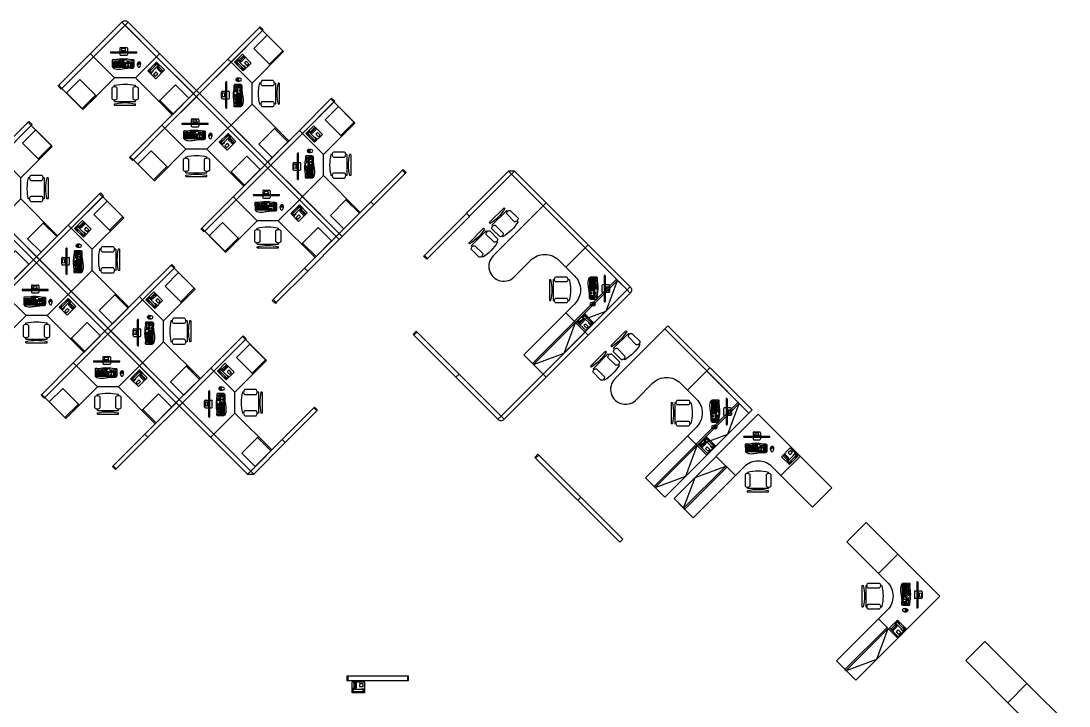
# Model space of a CAD drawing. Header units: inches. Extents: x 134 to 3016, y 225 to 1580.
# Drawn here: x 2143 to 2989, y 950 to 1503 of the extents above; entities that cross this region are included whole.
import ezdxf

# ---------------------------------------------------------------- set-up
doc = ezdxf.new("R2010")
doc.units = ezdxf.units.IN
doc.header["$MEASUREMENT"] = 0
for name, color, linetype, lineweight in [('A-FURN-P-PANELS', 1, 'Continuous', 25), ('A-FURN-P-PEDS', 5, 'Continuous', 25), ('A-FURN-P-SEAT', 4, 'Continuous', 25), ('A-FURN-P-STOR', 7, 'Continuous', 25), ('A-FURN-P-WKSF', 211, 'Continuous', 25), ('COMPUTER-P3', 30, 'Continuous', 25), ('Furniture', 211, 'Continuous', 25), ('TELEPHONE-ST12', 3, 'Continuous', 25)]:
    doc.layers.add(name, color=color, linetype=linetype, lineweight=lineweight)
doc.styles.add('ATTR', font='romans.shx', dxfattribs={"width": 0.8, "height": 2.52})

# ---------------------------------------------------------------- blocks, each defined once
blk = doc.blocks.new('CHAIR 1')
at = {"linetype": 'Continuous'}
for p, q in [((-8.5, 0), (-8.5, -1)), ((-8.5, 0), (8.5, 0)), ((8.5, 0), (8.5, -1)), ((-10.5, -5), (-10.5, -14)), ((-8.5, -3), (-8.5, -4)), ((-8.5, -3), (8.5, -3)), ((-6.5, -14), (-6.5, -5)), ((-2, -3), (-2, -1.9355)), ((2, -1.9576), (2, -3)), ((6.5, -5), (6.5, -14)), ((8.5, -3), (8.5, -4)), ((10.5, -14), (10.5, -5)), ((-8.5, -15), (-8.5, -16)), ((8.5, -15), (8.5, -16))]:
    blk.add_line(p, q, dxfattribs=at)
for centre, radius, start, end in [((-8.5, -6.5), 2.5, 36.8699, 143.1301), ((0, 34.625), 36.625, 256.5803, 283.4197), ((8.5, -6.5), 2.5, 36.8699, 143.1301), ((-8.5, -12.5), 2.5, 216.8699, 323.1301), ((0, 19.625), 36.625, 256.5803, 283.4197), ((8.5, -12.5), 2.5, 216.8699, 323.1301)]:
    blk.add_arc(centre, radius, start, end, dxfattribs=at)
at = {"style": 'ATTR', "width": 0.8, "flags": 9}
blk.add_attdef('ESTCODE', (0, 0), '', height=0.0042, dxfattribs=at)
blk = doc.blocks.new('MONITOR')
at = {"color": 0}
for p, q in [((-269, -94), (-264, -89)), ((-264, -89), (264, -89)), ((-77, -17), (-77, -89)), ((-77, -109), (-77, -143)), ((-40, -70), (-36, -14)), ((-29, -14), (-29, -17)), ((-29, -14), (-29, -17)), ((-25, -60), (-25, -82)), ((-25, -60), (-24, -60)), ((-24, -60), (-24, -89)), ((-24, -63), (24, -63)), ((24, -60), (24, -89)), ((24, -60), (25, -60)), ((25, -60), (25, -82)), ((29, -14), (29, -17)), ((29, -14), (29, -17)), ((40, -70), (36, -14)), ((77, -17), (77, -89)), ((77, -109), (77, -143)), ((269, -94), (264, -89))]:
    blk.add_line(p, q, dxfattribs=at)
for points in [[(-60, 0), (60, 0)], [(-269, -109), (269, -109), (269, -94), (-269, -94), (-269, -109)], [(-60, -160), (60, -160)], [(-36, -14), (36, -14)], [(-29, -17), (29, -17)], [(-29, -17), (29, -17)]]:
    blk.add_lwpolyline(points, dxfattribs=at)
for points in [[(-40, -70, 0.263666), (-37, -80), (-34, -82), (-25, -82)], [(40, -70, -0.263666), (37, -80), (34, -82), (25, -82)]]:
    blk.add_lwpolyline(points, format="xyb", dxfattribs=at)
for centre, radius in [((-61, -4), 1.73), ((-46, -4), 1.73), ((-36, -102), 1.14), ((-32, -4), 1.73), ((-18, -4), 1.73), ((-3, -4), 1.73), ((11, -4), 1.73), ((25, -4), 1.73), ((36, -102), 1.14), ((39, -4), 1.73)]:
    blk.add_circle(centre, radius, dxfattribs=at)
for centre, start, end in [((-60, -17), 90, 180), ((60, -17), 0, 90), ((-60, -143), 180, 270), ((60, -143), 270, 0)]:
    blk.add_arc(centre, 17.2, start, end, dxfattribs=at)
blk = doc.blocks.new('KEYBOARD')
at = {"color": 0}
for points in [[(233, -76), (233, -26, 0.165941), (205, -17, -0.04592), (141, -12, 0.046884), (0, 0, 0.043941), (-135, -14, -0.081459), (-182, -12, 0.073722), (-206, -13, 0.278236), (-218, -23), (-217, -154, 0.414214), (-202, -168), (218, -167, 0.414214), (233, -152)], [(218, -167), (-202, -168, -0.198912), (-213, -164, 0.237087), (-181, -196, 0.110077), (-61, -209, 0.017919), (47, -193, -0.053396), (161, -185, 0.017301), (204, -185, 0.36209), (228, -163, -0.184401), (218, -167)]]:
    blk.add_lwpolyline(points, format="xyb", close=True, dxfattribs=at)
at = {"color": 0, "lineweight": 0}
for points in [[(-201, -38), (-189, -38)], [(-201, -38), (-201, -51)], [(-201, -51), (-189, -51)], [(-200, -70), (-188, -70)], [(-200, -70), (-200, -83)], [(-200, -83), (-188, -83)], [(-200, -87), (-188, -86)], [(-200, -87), (-200, -100)], [(-200, -100), (-188, -99)], [(-200, -104), (-188, -104)], [(-200, -104), (-200, -117)], [(-200, -117), (-188, -117)], [(-200, -122), (-173, -122)], [(-200, -122), (-200, -135)], [(-200, -135), (-173, -135)], [(-200, -139), (-173, -139)], [(-200, -139), (-200, -152)], [(-200, -152), (-173, -152)], [(-189, -38), (-189, -51)], [(-188, -70), (-188, -83)], [(-188, -86), (-188, -99)], [(-188, -104), (-188, -117)], [(-185, -70), (-185, -83)], [(-185, -70), (-173, -70)], [(-185, -83), (-173, -83)], [(-185, -86), (-185, -99)], [(-185, -86), (-173, -86)], [(-185, -99), (-173, -99)], [(-185, -104), (-173, -104)], [(-185, -104), (-185, -117)], [(-185, -117), (-173, -117)], [(-173, -70), (-173, -83)], [(-173, -86), (-173, -99)], [(-173, -104), (-173, -117)], [(-173, -122), (-173, -135)], [(-173, -139), (-173, -152)], [(-171, -38), (-171, -51)], [(-171, -38), (-159, -38)], [(-171, -51), (-159, -51)], [(-170, -70), (-170, -83)], [(-170, -70), (-158, -70)], [(-170, -83), (-158, -83)], [(-170, -86), (-170, -99)], [(-170, -86), (-158, -86)], [(-170, -99), (-158, -99)], [(-170, -104), (-158, -104)], [(-170, -104), (-170, -117)], [(-170, -117), (-158, -117)], [(-170, -122), (-170, -135)], [(-170, -122), (-158, -122)], [(-170, -135), (-158, -135)], [(-170, -139), (-158, -139)], [(-170, -139), (-170, -152)], [(-170, -152), (-158, -152)], [(-159, -38), (-159, -51)], [(-158, -70), (-158, -83)], [(-158, -86), (-158, -99)], [(-158, -104), (-158, -117)], [(-158, -122), (-158, -135)], [(-158, -139), (-158, -152)], [(-156, -38), (-156, -51)], [(-156, -38), (-144, -38)], [(-156, -51), (-144, -51)], [(-156, -70), (-144, -70)], [(-156, -70), (-156, -83)], [(-156, -83), (-144, -83)], [(-156, -86), (-144, -86)], [(-156, -86), (-156, -99)], [(-156, -99), (-144, -99)], [(-156, -104), (-144, -104)], [(-156, -104), (-156, -117)], [(-156, -117), (-144, -117)], [(-156, -122), (-144, -122)], [(-156, -122), (-156, -135)], [(-156, -135), (-144, -135)], [(-156, -139), (-156, -152)], [(-156, -139), (-129, -139)], [(-156, -152), (-129, -152)], [(-144, -38), (-144, -51)], [(-144, -70), (-144, -83)], [(-144, -86), (-144, -99)], [(-144, -104), (-144, -117)], [(-144, -122), (-144, -135)], [(-142, -38), (-130, -38)], [(-142, -38), (-142, -51)], [(-142, -51), (-130, -51)], [(-141, -70), (-141, -83)], [(-141, -70), (-129, -70)], [(-141, -83), (-129, -83)], [(-141, -86), (-141, -99)], [(-141, -86), (-129, -86)], [(-141, -99), (-129, -99)], [(-141, -104), (-129, -104)], [(-141, -104), (-141, -117)], [(-141, -117), (-129, -117)], [(-141, -122), (-129, -122)], [(-141, -122), (-141, -135)], [(-141, -135), (-129, -135)], [(-130, -38), (-130, -51)], [(-129, -70), (-129, -83)], [(-129, -86), (-129, -99)], [(-129, -104), (-129, -117)], [(-129, -122), (-129, -135)], [(-129, -139), (-129, -152)], [(-127, -38), (-127, -51)], [(-127, -38), (-115, -38)], [(-127, -51), (-115, -51)], [(-126, -70), (-126, -83)], [(-126, -70), (-114, -70)], [(-126, -83), (-114, -83)], [(-126, -86), (-126, -99)], [(-126, -86), (-114, -86)], [(-126, -99), (-114, -99)], [(-126, -104), (-114, -104)], [(-126, -104), (-126, -117)], [(-126, -117), (-114, -117)], [(-126, -122), (-126, -135)], [(-126, -122), (-114, -122)], [(-126, -135), (-114, -135)], [(-126, -139), (-11, -138)], [(-126, -139), (-126, -152)], [(-126, -152), (-11, -151)], [(-115, -38), (-115, -51)], [(-114, -70), (-114, -83)], [(-114, -86), (-114, -99)], [(-114, -104), (-114, -117)], [(-114, -122), (-114, -135)], [(-112, -70), (-100, -70)], [(-112, -70), (-112, -83)], [(-112, -83), (-100, -83)], [(-112, -86), (-100, -86)], [(-112, -86), (-112, -99)], [(-112, -99), (-100, -99)], [(-112, -104), (-100, -104)], [(-112, -104), (-112, -117)], [(-112, -117), (-100, -117)], [(-112, -122), (-100, -122)], [(-112, -122), (-112, -135)], [(-112, -135), (-100, -135)], [(-101, -38), (-101, -51)], [(-101, -38), (-89, -38)], [(-101, -51), (-89, -51)], [(-100, -70), (-100, -83)], [(-100, -86), (-100, -99)], [(-100, -104), (-100, -117)], [(-100, -122), (-100, -135)], [(-97, -70), (-97, -83)], [(-97, -70), (-85, -70)], [(-97, -83), (-85, -83)], [(-97, -86), (-97, -99)], [(-97, -86), (-85, -86)], [(-97, -99), (-85, -99)], [(-97, -104), (-85, -103)], [(-97, -104), (-97, -117)], [(-97, -117), (-85, -116)], [(-97, -122), (-85, -121)], [(-97, -122), (-96, -135)], [(-96, -135), (-84, -134)], [(-89, -38), (-89, -51)], [(-86, -38), (-86, -51)], [(-86, -38), (-74, -38)], [(-86, -51), (-74, -51)], [(-85, -70), (-85, -83)], [(-85, -86), (-85, -99)], [(-85, -103), (-85, -116)], [(-85, -121), (-84, -134)], [(-82, -70), (-70, -69)], [(-82, -70), (-82, -83)], [(-82, -83), (-70, -82)], [(-82, -86), (-82, -99)], [(-82, -86), (-70, -86)], [(-82, -99), (-70, -99)], [(-82, -103), (-70, -103)], [(-82, -103), (-81, -116)], [(-81, -116), (-69, -116)], [(-81, -121), (-81, -134)], [(-81, -121), (-69, -121)], [(-81, -134), (-69, -134)], [(-74, -38), (-74, -51)], [(-72, -38), (-60, -38)], [(-72, -38), (-72, -51)], [(-72, -51), (-60, -51)], [(-70, -69), (-70, -82)], [(-70, -86), (-70, -99)], [(-70, -103), (-69, -116)], [(-69, -121), (-69, -134)], [(-68, -69), (-56, -69)], [(-68, -69), (-67, -82)], [(-67, -82), (-55, -82)], [(-67, -86), (-55, -86)], [(-67, -86), (-67, -99)], [(-67, -99), (-55, -99)], [(-67, -103), (-55, -103)], [(-67, -103), (-67, -116)], [(-67, -116), (-55, -116)], [(-67, -121), (-55, -121)], [(-67, -121), (-67, -134)], [(-67, -134), (-55, -134)], [(-60, -38), (-60, -51)], [(-57, -38), (-57, -51)], [(-57, -38), (-45, -38)], [(-57, -51), (-45, -51)], [(-56, -69), (-55, -82)], [(-55, -86), (-55, -99)], [(-55, -103), (-55, -116)], [(-55, -121), (-55, -134)], [(-52, -69), (-52, -82)], [(-52, -69), (-40, -69)], [(-52, -82), (-40, -82)], [(-52, -86), (-52, -99)], [(-52, -86), (-40, -86)], [(-52, -99), (-40, -99)], [(-52, -103), (-40, -103)], [(-52, -103), (-52, -116)], [(-52, -116), (-40, -116)], [(-52, -121), (-40, -121)], [(-52, -121), (-52, -134)], [(-52, -134), (-40, -134)], [(-45, -38), (-45, -51)], [(-40, -69), (-40, -82)], [(-40, -86), (-40, -99)], [(-40, -103), (-40, -116)], [(-40, -121), (-40, -134)], [(-37, -69), (-37, -82)], [(-37, -69), (-25, -69)], [(-37, -82), (-25, -82)], [(-37, -86), (-37, -99)], [(-37, -86), (-25, -86)], [(-37, -99), (-25, -99)], [(-37, -103), (-25, -103)], [(-37, -103), (-37, -116)], [(-37, -116), (-25, -116)], [(-37, -121), (-37, -134)], [(-37, -121), (-25, -121)], [(-37, -134), (-25, -134)], [(-28, -19), (1, -18)], [(-28, -38), (-16, -37)], [(-28, -38), (-28, -51)], [(-28, -51), (-16, -50)], [(-26, -16), (1, -16)], [(-25, -69), (-25, -82)], [(-25, -86), (-25, -99)], [(-25, -103), (-25, -116)], [(-25, -121), (-25, -134)], [(-23, -69), (-11, -69)], [(-23, -69), (-23, -82)], [(-23, -82), (-11, -82)], [(-23, -86), (-11, -86)], [(-23, -86), (-23, -99)], [(-23, -99), (-11, -99)], [(-23, -103), (-11, -103)], [(-23, -103), (-23, -116)], [(-23, -116), (-11, -116)], [(-23, -121), (-11, -121)], [(-23, -121), (-23, -134)], [(-23, -134), (-11, -134)], [(-16, -37), (-16, -50)], [(-13, -37), (-13, -50)], [(-13, -37), (-1, -37)], [(-13, -50), (-1, -50)], [(-11, -69), (-11, -82)], [(-11, -86), (-11, -99)], [(-11, -103), (-11, -116)], [(-11, -121), (-11, -134)], [(-11, -138), (-11, -151)], [(-8, -69), (-8, -82)], [(-8, -69), (4, -69)], [(-8, -82), (4, -82)], [(-8, -86), (-8, -99)], [(-8, -86), (4, -86)], [(-8, -99), (4, -99)], [(-8, -103), (4, -103)], [(-8, -103), (-8, -116)], [(-8, -116), (4, -116)], [(-8, -121), (4, -121)], [(-8, -121), (-8, -134)], [(-8, -134), (4, -134)], [(-7, -138), (20, -138)], [(-7, -138), (-7, -151)], [(-7, -151), (20, -151)], [(-1, -37), (-1, -50)], [(1, -7), (1, -16)], [(1, -18), (1, -25)], [(2, -37), (14, -37)], [(2, -37), (2, -50)], [(2, -50), (14, -50)], [(4, -7), (5, -16)], [(4, -69), (4, -82)], [(4, -86), (4, -99)], [(4, -103), (4, -116)], [(4, -121), (4, -134)], [(5, -16), (30, -16)], [(5, -18), (5, -25)], [(5, -18), (30, -18)], [(7, -69), (7, -82)], [(7, -69), (19, -69)], [(7, -82), (19, -82)], [(7, -86), (7, -99)], [(7, -86), (19, -86)], [(7, -99), (19, -99)], [(7, -103), (19, -103)], [(7, -103), (8, -116)], [(8, -116), (20, -116)], [(8, -121), (8, -134)], [(8, -121), (20, -121)], [(8, -134), (20, -134)], [(14, -37), (14, -50)], [(17, -37), (17, -50)], [(17, -37), (29, -37)], [(17, -50), (29, -50)], [(19, -69), (19, -82)], [(19, -86), (19, -99)], [(19, -103), (20, -116)], [(20, -121), (20, -134)], [(20, -138), (20, -151)], [(23, -69), (35, -69)], [(23, -69), (23, -82)], [(23, -82), (35, -82)], [(23, -86), (35, -86)], [(23, -86), (23, -99)], [(23, -99), (35, -99)], [(23, -103), (35, -103)], [(23, -103), (23, -116)], [(23, -116), (35, -116)], [(23, -121), (65, -121)], [(23, -121), (23, -134)], [(23, -134), (65, -134)], [(23, -138), (35, -138)], [(23, -138), (23, -151)], [(23, -151), (35, -151)], [(29, -37), (29, -50)], [(35, -69), (35, -82)], [(35, -86), (35, -99)], [(35, -103), (35, -116)], [(35, -138), (35, -151)], [(38, -69), (38, -82)], [(38, -69), (65, -69)], [(38, -82), (65, -82)], [(38, -86), (38, -99)], [(38, -86), (50, -86)], [(38, -99), (50, -99)], [(38, -103), (65, -103)], [(38, -103), (38, -116)], [(38, -116), (65, -116)], [(38, -138), (65, -138)], [(38, -138), (38, -151)], [(38, -151), (65, -151)], [(50, -86), (50, -99)], [(53, -86), (53, -99)], [(53, -86), (65, -86)], [(53, -99), (65, -99)], [(65, -69), (65, -82)], [(65, -86), (65, -99)], [(65, -103), (65, -116)], [(65, -121), (65, -134)], [(65, -138), (65, -151)], [(82, -37), (82, -50)], [(82, -37), (94, -37)], [(82, -50), (94, -50)], [(83, -69), (83, -82)], [(83, -69), (95, -69)], [(83, -82), (95, -82)], [(83, -85), (83, -98)], [(83, -85), (95, -85)], [(83, -98), (95, -98)], [(89, -138), (101, -138)], [(89, -138), (89, -151)], [(89, -151), (101, -151)], [(94, -37), (94, -50)], [(95, -69), (95, -82)], [(95, -85), (95, -98)], [(97, -37), (97, -50)], [(97, -37), (109, -37)], [(97, -50), (109, -50)], [(98, -69), (98, -82)], [(98, -69), (110, -69)], [(98, -82), (110, -82)], [(98, -85), (98, -98)], [(98, -85), (110, -85)], [(98, -98), (110, -98)], [(101, -138), (101, -151)], [(104, -121), (104, -134)], [(104, -121), (116, -121)], [(104, -134), (116, -134)], [(104, -138), (116, -138)], [(104, -138), (104, -151)], [(104, -151), (116, -151)], [(109, -37), (109, -50)], [(110, -69), (110, -82)], [(110, -85), (110, -98)], [(111, -37), (123, -37)], [(111, -37), (111, -50)], [(111, -50), (123, -50)], [(112, -69), (124, -69)], [(112, -69), (112, -82)], [(112, -82), (124, -82)], [(112, -85), (124, -85)], [(112, -85), (112, -98)], [(112, -98), (124, -98)], [(116, -121), (116, -134)], [(116, -138), (116, -151)], [(119, -138), (131, -138)], [(119, -138), (119, -151)], [(119, -151), (131, -151)], [(123, -37), (123, -50)], [(124, -69), (124, -82)], [(124, -85), (124, -98)], [(126, -37), (126, -50)], [(126, -37), (138, -37)], [(126, -50), (138, -50)], [(127, -69), (127, -82)], [(127, -69), (139, -69)], [(127, -82), (139, -82)], [(127, -85), (128, -98)], [(127, -85), (139, -85)], [(128, -98), (140, -98)], [(131, -138), (131, -151)], [(138, -37), (138, -50)], [(139, -69), (139, -82)], [(139, -85), (140, -98)], [(156, -35), (156, -48)], [(156, -35), (168, -35)], [(156, -48), (168, -48)], [(157, -69), (157, -82)], [(157, -69), (169, -69)], [(157, -82), (169, -82)], [(157, -85), (157, -98)], [(157, -85), (169, -85)], [(157, -98), (169, -98)], [(157, -103), (169, -103)], [(157, -103), (157, -116)], [(157, -116), (169, -116)], [(157, -121), (157, -134)], [(157, -121), (169, -121)], [(157, -134), (169, -134)], [(157, -138), (169, -138)], [(157, -138), (157, -151)], [(157, -151), (169, -151)], [(168, -35), (168, -48)], [(169, -69), (169, -82)], [(169, -85), (169, -98)], [(169, -103), (169, -116)], [(169, -121), (169, -134)], [(169, -138), (169, -151)], [(172, -69), (184, -69)], [(172, -69), (172, -82)], [(172, -82), (184, -82)], [(172, -85), (184, -85)], [(172, -85), (172, -98)], [(172, -98), (184, -98)], [(172, -103), (184, -102)], [(172, -103), (172, -116)], [(172, -116), (184, -115)], [(172, -121), (184, -120)], [(172, -121), (172, -134)], [(172, -134), (184, -133)], [(172, -138), (184, -138)], [(172, -138), (172, -151)], [(172, -151), (184, -151)], [(176, -34), (176, -47)], [(176, -34), (188, -34)], [(176, -47), (188, -47)], [(184, -69), (184, -82)], [(184, -85), (184, -98)], [(184, -102), (184, -115)], [(184, -120), (184, -133)], [(184, -138), (184, -151)], [(187, -69), (199, -68)], [(187, -69), (187, -82)], [(187, -82), (199, -81)], [(187, -85), (187, -98)], [(187, -85), (199, -85)], [(187, -98), (199, -98)], [(187, -102), (199, -102)], [(187, -102), (187, -115)], [(187, -115), (199, -115)], [(187, -120), (199, -120)], [(187, -120), (187, -133)], [(187, -133), (199, -133)], [(187, -138), (199, -138)], [(187, -138), (187, -151)], [(187, -151), (199, -151)], [(188, -34), (188, -47)], [(197, -34), (197, -47)], [(197, -34), (209, -34)], [(197, -47), (209, -47)], [(199, -68), (199, -81)], [(199, -85), (199, -98)], [(199, -102), (199, -115)], [(199, -120), (199, -133)], [(199, -138), (199, -151)], [(202, -68), (202, -81)], [(202, -68), (214, -68)], [(202, -81), (214, -81)], [(202, -85), (202, -98)], [(202, -85), (214, -85)], [(202, -98), (214, -98)], [(202, -102), (214, -102)], [(202, -102), (202, -115)], [(202, -115), (214, -115)], [(202, -120), (202, -133)], [(202, -120), (214, -120)], [(202, -133), (214, -133)], [(202, -138), (214, -138)], [(202, -138), (202, -151)], [(202, -151), (214, -151)], [(209, -34), (209, -47)], [(214, -68), (214, -81)], [(214, -85), (214, -98)], [(214, -102), (214, -115)], [(214, -120), (214, -133)], [(214, -138), (214, -151)]]:
    blk.add_lwpolyline(points, dxfattribs=at)
for points in [[(1, -25, -0.037715), (-22, -24, -0.328345), (-28, -19)], [(-26, -16, -0.157731), (-22, -12, -0.08747), (1, -7, -0.08747)], [(4, -7, -0.086643), (27, -12, -0.237073), (30, -16)], [(30, -18, -0.11266), (29, -21, -0.188542), (24, -24, -0.031584), (5, -25, -0.031584)]]:
    blk.add_lwpolyline(points, format="xyb", dxfattribs=at)
for centre in [(-74, -18), (-64, -18), (-55, -18), (-46, -18), (-36, -18), (38, -18), (48, -18), (57, -18), (67, -18), (76, -18)]:
    blk.add_circle(centre, 3.55, dxfattribs=at)
blk = doc.blocks.new('COMPUTER 1')
for points in [[(18.95, -12.14, 0.241004), (17.92, -12.5, 0.217003), (17.85, -15.71, 0.752527), (19.72, -15.8, 0.115399), (20.17, -13.62, 0.099122), (19.95, -12.6, 0.240483), (18.95, -12.14)], [(18.54, -12.15, 0.055019), (18.34, -12.84, 0.050601), (18.3, -13.5, -0.084687), (18.26, -13.93, -0.175899), (17.79, -14.62, -0.569307), (17.58, -14.53, -0.064428), (17.58, -13.61, -0.081238), (17.92, -12.5, -0.150456), (18.54, -12.15)], [(19.3, -12.18, -0.141108), (19.38, -13.53, 0.211379), (19.46, -13.94, 0.412702), (18.26, -13.93, 0.176997), (18.37, -13.48, -0.141094), (18.57, -12.15, -0.080592), (18.95, -12.14, -0.075205), (19.3, -12.17)], [(18.76, -13.1), (18.8, -12.56, -0.837339), (18.99, -12.6), (18.96, -13.23, -1), (18.76, -13.22)], [(19.36, -12.19, -0.071754), (19.5, -13.05, -0.043169), (19.47, -13.62, 0.269309), (19.91, -14.74, 0.36617), (20.08, -14.69, 0.160325), (19.95, -12.6, 0.150096), (19.37, -12.19)]]:
    blk.add_lwpolyline(points, format="xyb", close=True)
at = {"xscale": 0.03937, "yscale": 0.03937, "zscale": 0.03937}
for name, p in [('MONITOR', (6.42, -0.45)), ('KEYBOARD', (5.72, -9.75))]:
    blk.add_blockref(name, p, dxfattribs=at)
blk = doc.blocks.new('PHONE')
for p, q in [((-4.5, 0), (4.5, 0)), ((-4.5, -10), (-4.5, 0)), ((4.5, 0), (4.5, -10)), ((-1, -0.5), (-4, -0.5)), ((-4, -0.5), (-4, -3)), ((-4, -3), (-3.25, -3)), ((-3.75, -0.5), (-3.75, -2.75)), ((-3.75, -2.75), (-3.25, -2.75)), ((-3.75, -9.5), (-3.75, -7.25)), ((-3.75, -7.25), (-3.25, -7.25)), ((-3.25, -1), (-1.75, -1)), ((-3.25, -1), (-3.25, -9)), ((-1.75, -9), (-1.75, -1)), ((-1.75, -2.75), (-1.25, -2.75)), ((-1.75, -3), (-1, -3)), ((-1.75, -7.25), (-1.25, -7.25)), ((-1.25, -2.75), (-1.25, -0.5)), ((-1.25, -7.25), (-1.25, -9.5)), ((-1, -3), (-1, -0.5)), ((-0.5, -1.5), (-0.5, -3.5)), ((4, -1.5), (-0.5, -1.5)), ((-0.5, -2.5), (4, -2.5)), ((-0.5, -3.5), (4, -3.5)), ((0.75, -6), (0.75, -9)), ((2.75, -6), (0.75, -6)), ((2.75, -9), (2.75, -6)), ((4, -3.5), (4, -1.5)), ((4.5, -10), (-4.5, -10)), ((-1.25, -9.5), (-3.75, -9.5)), ((-3.25, -9), (-1.75, -9)), ((0.75, -9), (2.75, -9))]:
    blk.add_line(p, q)
at = {"style": 'ATTR', "width": 0.8, "flags": 9}
blk.add_attdef('ESTCODE', (0, 0), '', height=0.0000256, dxfattribs=at)
blk = doc.blocks.new('DESK 1')
at = {"layer": 'Furniture'}
blk.add_lwpolyline([(36, -24), (36, 0), (0, 0), (0, -36), (24, -36), (36, -24)], dxfattribs=at)
for points in [[(36, 0), (36, -24), (72, -24), (72, 0)], [(24, -78), (24, -36), (0, -36), (0, -78)]]:
    blk.add_lwpolyline(points, close=True, dxfattribs=at)
blk = doc.blocks.new('FILE 1')
at = {"layer": 'A-FURN-P-PEDS'}
blk.add_lwpolyline([(-13.35, 13.35), (-24.13, 2.56), (-11.49, -10.08), (-0.71, 0.71)], close=True, dxfattribs=at)
at = {"layer": 'A-FURN-P-PEDS', "linetype": 'Continuous'}
blk.add_lwpolyline([(-0.71, 0.71), (-11.49, -10.08), (-10.78, -10.78), (0, 0)], close=True, dxfattribs=at)
blk = doc.blocks.new('TELEPHONE')
for p, q in [((-4.5, 0), (4.5, 0)), ((-4.5, -10), (-4.5, 0)), ((4.5, 0), (4.5, -10)), ((-4, -0.5), (-4, -3)), ((-4, -3), (-3.25, -3)), ((-1.25, -0.5), (-3.75, -0.5)), ((-3.75, -0.5), (-3.75, -2.75)), ((-3.75, -2.75), (-3.25, -2.75)), ((-3.75, -9.5), (-3.75, -7.25)), ((-3.75, -7.25), (-3.25, -7.25)), ((-3.25, -1), (-1.75, -1)), ((-3.25, -1), (-3.25, -9)), ((-1.75, -9), (-1.75, -1)), ((-1.75, -2.75), (-1.25, -2.75)), ((-1.75, -3), (-1, -3)), ((-1.75, -7.25), (-1.25, -7.25)), ((-1.25, -2.75), (-1.25, -0.5)), ((-1.25, -7.25), (-1.25, -9.5)), ((-1, -3), (-1, -0.5)), ((-0.5, -1.5), (-0.5, -3.5)), ((4, -1.5), (-0.5, -1.5)), ((-0.5, -2.5), (4, -2.5)), ((-0.5, -3.5), (4, -3.5)), ((0.75, -6), (0.75, -9)), ((2.75, -6), (0.75, -6)), ((2.75, -9), (2.75, -6)), ((4, -3.5), (4, -1.5)), ((4.5, -10), (-4.5, -10)), ((-1.25, -9.5), (-3.75, -9.5)), ((-3.25, -9), (-1.75, -9)), ((0.75, -9), (2.75, -9))]:
    blk.add_line(p, q)
at = {"style": 'ATTR', "width": 0.8, "flags": 9}
blk.add_attdef('ESTCODE', (0, 0), '', height=0.0000256, dxfattribs=at)

msp = doc.modelspace()

# ---------------------------------------------------------------- linework, layer by layer
at = {"layer": 'A-FURN-P-PANELS'}
for p, q in [((2226.67, 1499.22, 0), (2175.75, 1448.31, 0)), ((2338.3, 1495.59, 0), (2258.84, 1416.13, 0)), ((2341.92, 1383.96, 0), (2291.01, 1333.05, 0)), ((2536.21, 1381.44, 0), (2468.32, 1313.56, 0)), ((2157.71, 1309.95, 0), (2129.78, 1282.01, 0)), ((2632.02, 1285.63, 0), (2530.2, 1183.8, 0)), ((2215.34, 1252.32, 0), (2187.41, 1224.39, 0)), ((2527.72, 1181.33, 0), (2459.22, 1249.83, 0)), ((2272.97, 1194.69, 0), (2245.04, 1166.76, 0)), ((2625.99, 1082.03, 0), (2557.49, 1150.53, 0))]:
    msp.add_line(p, q, dxfattribs=at)
at = {"layer": 'A-FURN-P-PANELS', "elevation": 0}
for points in [[(2175.75, 1448.31), (2173.28, 1450.78), (2224.19, 1501.69)], [(2402.03, 1328.8), (2229.14, 1501.69), (2226.67, 1499.22)], [(2256.36, 1418.61), (2335.83, 1498.07)], [(2335.21, 1497.45), (2337.68, 1494.97)], [(2338.3, 1495.59), (2335.83, 1498.07)], [(2330.6, 1137.06), (1984.82, 1482.83), (1982.35, 1480.36)], [(2198.74, 1476.24), (2201.21, 1473.76)], [(2254.6, 1476.24), (2252.12, 1473.76)], [(2309.75, 1471.99), (2312.23, 1469.52)], [(2393.45, 1440.44), (2367.38, 1414.36), (2369.86, 1411.89), (2395.93, 1437.96)], [(2392.84, 1439.82), (2395.31, 1437.34)], [(2395.93, 1437.96), (2393.45, 1440.44)], [(2149.13, 1421.58), (2123.06, 1395.51), (2125.53, 1393.03), (2151.61, 1419.11)], [(2151.61, 1419.11), (2149.13, 1421.58)], [(2148.52, 1420.96), (2150.99, 1418.49)], [(2312.23, 1418.61), (2309.75, 1416.13)], [(2367.38, 1414.36), (2341.92, 1388.91)], [(2344.4, 1386.43), (2369.86, 1411.89)], [(2339.45, 1386.43), (2341.92, 1388.91)], [(2291.01, 1333.05), (2288.54, 1335.52), (2339.45, 1386.43)], [(2344.4, 1386.43), (2341.92, 1383.96)], [(2451.08, 1382.81), (2425.01, 1356.73), (2427.48, 1354.26), (2453.56, 1380.33)], [(2450.47, 1382.19), (2452.94, 1379.72)], [(2453.56, 1380.33), (2451.08, 1382.81)], [(2468.32, 1313.56), (2470.8, 1311.08), (2538.68, 1378.96)], [(2538.68, 1378.96), (2541.16, 1381.44), (2536.21, 1381.44), (2632.02, 1285.63)], [(2538.68, 1378.96), (2536.21, 1381.44)], [(2541.16, 1381.44), (2634.49, 1288.1)], [(2206.76, 1363.95), (2180.69, 1337.88), (2183.16, 1335.4), (2209.24, 1361.48)], [(2206.15, 1363.33), (2208.62, 1360.86)], [(2209.24, 1361.48), (2206.76, 1363.95)], [(2313.99, 1360.98), (2316.47, 1358.5)], [(2369.86, 1360.98), (2367.38, 1358.5)], [(2425.01, 1356.73), (2399.55, 1331.28)], [(2402.03, 1328.8), (2427.48, 1354.26)], [(2566.61, 1355.98), (2564.14, 1353.51)], [(2504.74, 1345.02), (2502.26, 1347.5)], [(2502.26, 1347.5), (2504.74, 1345.02)], [(2180.69, 1337.88), (2155.23, 1312.42)], [(2157.71, 1309.95), (2183.16, 1335.4)], [(2371.62, 1303.35), (2399.55, 1331.28)], [(2399.55, 1326.33), (2374.1, 1300.87)], [(2600.55, 1322.04), (2598.08, 1319.57)], [(2127.3, 1284.49), (2155.23, 1312.42)], [(2264.39, 1306.32), (2238.32, 1280.25), (2240.79, 1277.77), (2266.87, 1303.85)], [(2263.77, 1305.7), (2266.25, 1303.23)], [(2266.87, 1303.85), (2264.39, 1306.32)], [(2183.16, 1284.49), (2180.69, 1282.01)], [(2238.32, 1280.25), (2212.86, 1254.79)], [(2215.34, 1252.32), (2240.79, 1277.77)], [(2532.67, 1181.33), (2634.49, 1283.15)], [(2184.93, 1226.86), (2212.86, 1254.79)], [(2459.22, 1249.83), (2461.69, 1252.3), (2532.67, 1181.33)], [(2732.76, 1188.8), (2664.88, 1256.69), (2662.4, 1254.21), (2730.29, 1186.33)], [(2322.02, 1248.69), (2295.95, 1222.62), (2298.42, 1220.14), (2324.5, 1246.22)], [(2321.4, 1248.07), (2323.88, 1245.6)], [(2324.5, 1246.22), (2322.02, 1248.69)], [(2462.31, 1251.68), (2459.84, 1249.21)], [(2598.08, 1251.68), (2600.55, 1249.21)], [(2600.55, 1249.21), (2598.08, 1251.68)], [(2159.48, 1201.4), (2184.93, 1226.86), (2187.41, 1224.39), (2161.95, 1198.93)], [(2240.79, 1226.86), (2238.32, 1224.39)], [(2295.95, 1222.62), (2270.49, 1197.16)], [(2272.97, 1194.69), (2298.42, 1220.14)], [(2698.82, 1222.75), (2696.35, 1220.27)], [(2496.25, 1217.74), (2493.78, 1215.27)], [(2566.61, 1215.27), (2564.14, 1217.74)], [(2564.14, 1217.74), (2566.61, 1215.27)], [(2242.56, 1169.23), (2270.49, 1197.16)], [(2379.65, 1191.06), (2353.58, 1164.99), (2356.05, 1162.51), (2382.13, 1188.59)], [(2379.03, 1190.44), (2381.51, 1187.97)], [(2382.13, 1188.59), (2379.65, 1191.06)], [(2730.29, 1186.33), (2732.76, 1188.8)], [(2298.42, 1169.23), (2295.95, 1166.76)], [(2353.58, 1164.99), (2328.12, 1139.53)], [(2330.6, 1137.06), (2356.05, 1162.51)], [(2557.49, 1150.53), (2559.96, 1153.01), (2628.46, 1084.51)], [(2560.58, 1152.39), (2558.11, 1149.91)], [(2328.12, 1139.53), (2325.65, 1137.06), (2330.6, 1137.06)], [(2594.52, 1118.45), (2592.05, 1115.97)], [(2625.99, 1082.03), (2628.46, 1084.51)]]:
    msp.add_lwpolyline(points, dxfattribs=at)
for points in [[(2229.14, 1501.69, 0.414214), (2224.19, 1501.69), (2399.55, 1326.33)], [(1984.82, 1482.83, 0.414214), (1979.87, 1482.83), (2325.65, 1137.06)]]:
    msp.add_lwpolyline(points, format="xyb", dxfattribs=at)
for points in [[(2175.14, 1447.69), (2172.66, 1450.16), (2173.28, 1450.78), (2175.75, 1448.31)], [(2286.77, 1444.06), (2284.3, 1446.54), (2281.82, 1444.06), (2284.3, 1441.59)], [(2233.38, 1390.68), (2230.91, 1393.15), (2256.36, 1418.61), (2258.84, 1416.13)], [(2232.76, 1390.06), (2230.29, 1392.53), (2230.91, 1393.15), (2233.38, 1390.68)], [(2344.4, 1386.43), (2341.92, 1388.91), (2339.45, 1386.43), (2341.92, 1383.96)], [(2290.39, 1332.43), (2287.92, 1334.9), (2288.54, 1335.52), (2291.01, 1333.05)], [(2402.03, 1328.8), (2399.55, 1331.28), (2397.08, 1328.8), (2399.55, 1326.33)], [(2157.71, 1309.95), (2155.23, 1312.42), (2152.76, 1309.95), (2155.23, 1307.47)], [(2470.18, 1310.46), (2467.7, 1312.94), (2468.32, 1313.56), (2470.8, 1311.08)], [(2348.64, 1275.42), (2346.17, 1277.89), (2371.62, 1303.35), (2374.1, 1300.87)], [(2348.02, 1274.8), (2345.55, 1277.27), (2346.17, 1277.89), (2348.64, 1275.42)], [(2215.34, 1252.32), (2212.86, 1254.79), (2210.39, 1252.32), (2212.86, 1249.84)], [(2161.33, 1198.31), (2158.86, 1200.79), (2159.48, 1201.4), (2161.95, 1198.93)], [(2272.97, 1194.69), (2270.49, 1197.16), (2268.02, 1194.69), (2270.49, 1192.21)], [(2219.58, 1141.3), (2217.11, 1143.78), (2242.56, 1169.23), (2245.04, 1166.76)], [(2218.96, 1140.68), (2216.49, 1143.16), (2217.11, 1143.78), (2219.58, 1141.3)]]:
    msp.add_lwpolyline(points, close=True, dxfattribs=at)
for points in [[(2634.49, 1288.1, -0.414214), (2634.49, 1283.15), (2632.02, 1285.63)], [(2527.72, 1181.33, 0.414214), (2532.67, 1181.33), (2530.2, 1183.8)]]:
    msp.add_lwpolyline(points, format="xyb", close=True, dxfattribs=at)
at = {"layer": 'A-FURN-P-PANELS'}
for points in [[(2455.51, 974), (2405.76, 974), (2405.76, 970.5), (2455.51, 970.5)], [(2406.64, 974), (2406.64, 970.5)], [(2454.64, 974), (2454.64, 970.5)], [(2455.51, 970.5), (2455.51, 974)]]:
    msp.add_lwpolyline(points, dxfattribs=at)
at = {"layer": 'A-FURN-P-STOR'}
for p, q in [((2623.36, 1294.29, 0), (2555.47, 1226.4, 0)), ((2721.62, 1194.99, 0), (2653.74, 1127.11, 0))]:
    msp.add_line(p, q, dxfattribs=at)
at = {"layer": 'A-FURN-P-STOR', "elevation": 0}
for points in [[(2555.47, 1226.4), (2556.36, 1225.52), (2624.24, 1293.4)], [(2590.3, 1259.46), (2615.05, 1268.65), (2624.24, 1293.4)], [(2624.24, 1293.4), (2623.36, 1294.29)], [(2632.02, 1285.63), (2624.24, 1293.4)], [(2556.36, 1225.52), (2564.14, 1217.74), (2632.02, 1285.63)], [(2556.36, 1225.52), (2581.11, 1234.71), (2590.3, 1259.46)], [(2590.3, 1259.46), (2589.42, 1260.35)], [(2598.08, 1251.68), (2590.3, 1259.46)], [(2653.74, 1127.11), (2654.63, 1126.23), (2722.51, 1194.11)], [(2688.57, 1160.17), (2713.32, 1169.36), (2722.51, 1194.11)], [(2722.51, 1194.11), (2721.62, 1194.99)], [(2730.29, 1186.33), (2722.51, 1194.11)], [(2654.63, 1126.23), (2662.4, 1118.45), (2730.29, 1186.33)], [(2654.63, 1126.23), (2679.37, 1135.42), (2688.57, 1160.17)], [(2688.57, 1160.17), (2687.68, 1161.05)], [(2696.35, 1152.39), (2688.57, 1160.17)]]:
    msp.add_lwpolyline(points, dxfattribs=at)
at = {"layer": 'A-FURN-P-STOR'}
for points in [[(2677.58, 1109.63), (2669.8, 1117.41), (2703.75, 1151.35), (2711.52, 1143.57)], [(2677.58, 1109.63), (2686.77, 1134.38), (2711.52, 1143.57)], [(2808.66, 978.46), (2833.4, 987.65), (2842.6, 1012.4)], [(2808.66, 978.46), (2816.43, 970.68), (2850.38, 1004.62), (2842.6, 1012.4)]]:
    msp.add_lwpolyline(points, dxfattribs=at)
for points in [[(2678.47, 1108.75), (2677.58, 1109.63), (2711.52, 1143.57), (2712.41, 1142.69)], [(2807.77, 979.34), (2808.66, 978.46), (2842.6, 1012.4), (2841.71, 1013.28)]]:
    msp.add_lwpolyline(points, close=True, dxfattribs=at)
at = {"layer": 'A-FURN-P-WKSF'}
msp.add_line((2800.88, 986.24), (2841.89, 1027.25), dxfattribs=at)
at = {"layer": 'A-FURN-P-WKSF', "elevation": 0}
for points in [[(2598.08, 1319.57), (2564.14, 1353.51), (2523.83, 1313.2, 1.041756), (2541.5, 1296.93), (2554.24, 1309.67, -0.414214), (2576.86, 1309.67), (2582.52, 1304.01)], [(2632.02, 1285.63), (2598.08, 1319.57), (2582.52, 1304.01), (2589.59, 1296.94, -0.414214), (2589.59, 1274.31)], [(2696.35, 1220.27), (2662.4, 1254.21), (2622.1, 1213.91, 1.041756), (2639.76, 1197.63), (2652.5, 1210.37, -0.414214), (2675.13, 1210.37), (2680.79, 1204.71)], [(2730.29, 1186.33), (2696.35, 1220.27), (2680.79, 1204.71), (2687.86, 1197.64, -0.414214), (2687.86, 1175.02)]]:
    msp.add_lwpolyline(points, format="xyb", dxfattribs=at)
for points in [[(2632.02, 1285.63), (2564.14, 1217.74), (2548.58, 1233.3), (2589.59, 1274.31)], [(2582.52, 1267.24), (2598.08, 1251.68)], [(2582.52, 1267.24), (2598.08, 1251.68)], [(2730.29, 1186.33), (2662.4, 1118.45), (2646.85, 1134), (2687.86, 1175.02)], [(2680.79, 1167.95), (2696.35, 1152.39)], [(2680.79, 1167.95), (2696.35, 1152.39)]]:
    msp.add_lwpolyline(points, dxfattribs=at)
at = {"layer": 'A-FURN-P-WKSF'}
for points in [[(2737.69, 1185.29), (2669.8, 1117.41), (2685.36, 1101.85), (2719.3, 1135.79), (2703.75, 1151.35)], [(2797.08, 1125.89), (2737.69, 1185.29)], [(2756.07, 1135.79), (2781.53, 1110.34), (2797.08, 1125.89)], [(2809.36, 1082.4), (2824.92, 1097.96), (2850.38, 1072.5), (2834.82, 1056.95)], [(2884.32, 1038.56), (2850.38, 1072.5), (2834.82, 1056.95)], [(2884.32, 1038.56), (2816.43, 970.68), (2800.88, 986.24)], [(2834.82, 1020.18), (2850.38, 1004.62)], [(2834.82, 1020.18), (2850.38, 1004.62)], [(2905.21, 986.52), (2920.76, 1002.08), (2954.7, 968.13), (2939.15, 952.58)], [(2988.64, 934.19), (2954.7, 968.13), (2939.15, 952.58)]]:
    msp.add_lwpolyline(points, dxfattribs=at)
for points in [[(2771.63, 1151.35), (2756.07, 1135.79), (2749, 1142.86, 0.414214), (2726.37, 1142.86), (2719.3, 1135.79)], [(2809.36, 1082.4), (2841.89, 1049.88, -0.414214), (2841.89, 1027.25)], [(2905.21, 986.52), (2946.22, 945.51, -0.414214), (2946.22, 922.88)]]:
    msp.add_lwpolyline(points, format="xyb", dxfattribs=at)

# ---------------------------------------------------------------- block references
at = {"layer": 'A-FURN-P-SEAT', "xscale": -1}
for p, rotation in [((2226.67, 1434.79, 0), 180), ((2284.3, 1377.16, 0), 180), ((2526.61, 1345.99, 0), 44.99999999999672), ((2341.92, 1319.53, 0), 180), ((2510.08, 1329.46, 0), 44.99999999999672), ((2569.2, 1285.63, 0), 89.9999999999967), ((2155.23, 1243.04, 0), 180), ((2624.88, 1246.69, 0), 44.99999999999672), ((2608.35, 1230.16, 0), 44.99999999999672), ((2212.86, 1185.42, 0), 180), ((2667.47, 1186.33, 0), 89.9999999999967), ((2821.5, 1038.56), 89.9999999999967)]:
    msp.add_blockref('CHAIR 1', p, dxfattribs=dict(at, rotation=rotation))
at = {"layer": 'A-FURN-P-SEAT'}
for p, rotation in [((2351.2, 1444.06, 0), 270), ((2408.83, 1386.43, 0), 270), ((2164.51, 1367.57, 0), 270), ((2222.13, 1309.95, 0), 270), ((2279.76, 1252.32, 0), 270), ((2337.39, 1194.69, 0), 270), ((2737.69, 1122.47), 179.9999999999945)]:
    msp.add_blockref('CHAIR 1', p, dxfattribs=dict(at, rotation=rotation))
at = {"layer": 'A-FURN-P-WKSF', "xscale": -1, "rotation": 45.00000000005195}
for p in [(2226.67, 1499.22, 0), (2284.3, 1441.59, 0), (2341.92, 1383.96, 0), (2097.6, 1365.1, 0), (2155.23, 1307.47, 0), (2212.86, 1249.84, 0)]:
    msp.add_blockref('DESK 1', p, dxfattribs=at)
at = {"layer": 'A-FURN-P-WKSF'}
for name, p, rotation in [('DESK 1', (2286.77, 1444.06, 0), 44.99999999994591), ('DESK 1', (2042.45, 1425.2, 0), 44.99999999994591), ('FILE 1', (2264.85, 1427.09, 0), 270.0000000000564), ('DESK 1', (2344.4, 1386.43, 0), 44.99999999994591), ('DESK 1', (2100.08, 1367.57, 0), 44.99999999994591), ('FILE 1', (2348.11, 1416.66, 0), 89.9999999997692), ('FILE 1', (2322.48, 1369.46, 0), 270.0000000001123), ('DESK 1', (2157.71, 1309.95, 0), 44.99999999994591), ('FILE 1', (2405.74, 1359.03, 0), 89.9999999996589), ('FILE 1', (2161.42, 1340.17, 0), 90.00000000004299), ('FILE 1', (2380.11, 1311.83, 0), 270.000000000817), ('FILE 1', (2135.79, 1292.98, 0), 270.0000000000228), ('DESK 1', (2215.34, 1252.32, 0), 44.99999999994591), ('FILE 1', (2219.05, 1282.55, 0), 90.0000000000619), ('FILE 1', (2193.42, 1235.35, 0), 269.9999999999781), ('DESK 1', (2272.97, 1194.69, 0), 44.99999999994591), ('FILE 1', (2276.68, 1224.92, 0), 90.00000000000607), ('FILE 1', (2251.05, 1177.72, 0), 270.0000000000653), ('FILE 1', (2334.31, 1167.29, 0), 89.99999999982663)]:
    msp.add_blockref(name, p, dxfattribs=dict(at, rotation=rotation))
for p in [(2354.65, 1478, 0), (2203.51, 1442.12, 0), (2412.28, 1420.37, 0), (2167.96, 1401.52, 0), (2261.14, 1384.49, 0), (2225.59, 1343.89, 0), (2318.77, 1326.86, 0), (2283.22, 1286.26, 0), (2340.85, 1228.63, 0), (2189.7, 1192.74, 0)]:
    msp.add_blockref('FILE 1', p, dxfattribs=at)
at = {"layer": 'COMPUTER-P3'}
for p in [(2219.17, 1481.79, 0), (2276.8, 1424.16, 0), (2334.42, 1366.53, 0), (2147.73, 1290.04, 0), (2205.36, 1232.42, 0), (2730.19, 1171.55)]:
    msp.add_blockref('COMPUTER 1', p, dxfattribs=at)
for p, rotation in [((2304.2, 1436.56, 0), 89.99999999999991), ((2361.83, 1378.93, 0), 89.99999999999991), ((2175.13, 1302.45, 0), 89.99999999999991), ((2618.28, 1293.13, 0), 269.9999999999772), ((2232.76, 1244.82, 0), 89.99999999999991), ((2290.39, 1187.19, 0), 89.99999999999991), ((2716.55, 1193.83, 0), 269.9999999999772), ((2870.58, 1046.06), 269.9999999999772)]:
    msp.add_blockref('COMPUTER 1', p, dxfattribs=dict(at, rotation=rotation))
at = {"layer": 'TELEPHONE-ST12'}
for name, p, rotation in [('PHONE', (2318.22, 1472.67, 0), 44.99999999999999), ('PHONE', (2255.37, 1466.37), 314.9999999999943), ('PHONE', (2375.85, 1415.04, 0), 44.99999999999999), ('PHONE', (2313, 1408.75), 314.9999999999943), ('PHONE', (2370.63, 1351.12), 314.9999999999943), ('PHONE', (2189.16, 1338.55, 0), 44.99999999999999), ('PHONE', (2183.84, 1275.54, 0), 314.9999999999943), ('PHONE', (2246.78, 1280.92, 0), 44.99999999999999), ('PHONE', (2241.47, 1217.91, 0), 314.9999999999943), ('PHONE', (2304.41, 1223.29, 0), 44.99999999999999), ('PHONE', (2759.72, 1147.91, 0), 134.9999999999946), ('TELEPHONE', (2409.97, 964.99, 0), 89.999999999998)]:
    msp.add_blockref(name, p, dxfattribs=dict(at, rotation=rotation))
at = {"layer": 'TELEPHONE-ST12', "xscale": -1, "rotation": 44.99999999999672}
for p in [(2594.65, 1263.1, 0), (2692.92, 1163.81, 0), (2846.95, 1016.04, 0)]:
    msp.add_blockref('PHONE', p, dxfattribs=at)

doc.saveas('drawing.dxf')
